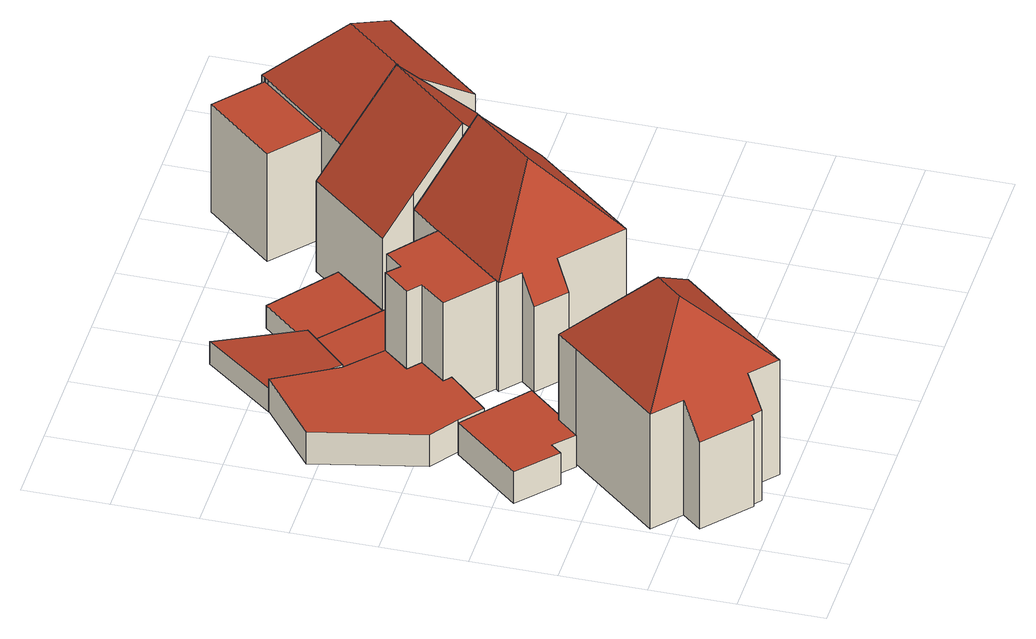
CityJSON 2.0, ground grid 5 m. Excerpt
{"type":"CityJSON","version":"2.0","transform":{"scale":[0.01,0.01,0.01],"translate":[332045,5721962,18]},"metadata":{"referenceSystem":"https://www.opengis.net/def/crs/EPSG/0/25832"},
"CityObjects":{
"building1":{"type":"Building","attributes":{"Geometrietyp2DReferenz":"3000","Gemeindeschluessel":"05170048","function":"31001_1010","roofType":"3200","measuredHeight":11.88},"address":[{"country":"Germany","locality":"Wesel","thoroughfareNumber":"42","thoroughfareName":"Venloer Straße"}],"geometry":[{"type":"Solid","lod":"2","boundaries":[[[[0,1,2,3]],[[4,5,1,0]],[[6,7,5,4]],[[8,9,7,6]],[[10,11,9,8]],[[12,13,11,10]],[[14,15,13,12]],[[16,17,15,14]],[[18,19,17,16]],[[20,21,19,18]],[[22,23,21,20]],[[3,2,23,22]],[[24,22,20,25]],[[20,18,16,25]],[[25,16,14,12,24]],[[12,10,8,6,4,0,3,22,24]],[[1,5,7,9,11,13,15,17,19,21,23,2]]]],"semantics":{"surfaces":[{"type":"WallSurface"},{"type":"RoofSurface"},{"type":"GroundSurface"}],"values":[[0,0,0,0,0,0,0,0,0,0,0,0,1,1,1,1,2]]}}]},
"building2":{"type":"Building","attributes":{"Geometrietyp2DReferenz":"3000","Gemeindeschluessel":"05170048","function":"31001_2463","roofType":"1000","measuredHeight":2.13},"address":[{"country":"Germany","locality":"Wesel","thoroughfareNumber":"42","thoroughfareName":"Venloer Straße"}],"geometry":[{"type":"Solid","lod":"2","boundaries":[[[[26,27,28,29]],[[30,31,27,26]],[[32,33,31,30]],[[34,35,33,32]],[[36,37,35,34]],[[38,39,37,36]],[[40,41,39,38]],[[29,28,41,40]],[[38,36,34,32,30,26,29,40]],[[27,31,33,35,37,39,41,28]]]],"semantics":{"surfaces":[{"type":"WallSurface"},{"type":"RoofSurface"},{"type":"GroundSurface"}],"values":[[0,0,0,0,0,0,0,0,1,2]]}}]},
"building3":{"type":"Building","attributes":{"Geometrietyp2DReferenz":"3000","Gemeindeschluessel":"05170048","function":"51009_1611","roofType":"1000","measuredHeight":2.16},"geometry":[{"type":"Solid","lod":"2","boundaries":[[[[42,43,44,45]],[[46,47,43,42]],[[48,49,47,46]],[[50,51,49,48]],[[52,53,51,50]],[[54,55,53,52]],[[56,57,55,54]],[[58,59,57,56]],[[60,61,59,58]],[[62,63,61,60]],[[45,44,63,62]],[[60,58,56,54,52,50,48,46,42,45,62]],[[43,47,49,51,53,55,57,59,61,63,44]]]],"semantics":{"surfaces":[{"type":"WallSurface"},{"type":"RoofSurface"},{"type":"GroundSurface"}],"values":[[0,0,0,0,0,0,0,0,0,0,0,1,2]]}}]},
"building4":{"type":"Building","attributes":{"Geometrietyp2DReferenz":"3000","Gemeindeschluessel":"05170048","function":"31001_2723","roofType":"2100","measuredHeight":2.38},"address":[{"country":"Germany","locality":"Wesel","thoroughfareNumber":"40","thoroughfareName":"Venloer Straße"}],"geometry":[{"type":"Solid","lod":"2","boundaries":[[[[64,65,66,67]],[[68,69,65,64]],[[70,71,69,68]],[[67,66,71,70]],[[68,64,67,70]],[[65,69,71,66]]]],"semantics":{"surfaces":[{"type":"WallSurface"},{"type":"RoofSurface"},{"type":"GroundSurface"}],"values":[[0,0,0,0,1,2]]}}]},
"building5":{"type":"Building","attributes":{"Geometrietyp2DReferenz":"3000","Gemeindeschluessel":"05170048","function":"31001_2463","roofType":"1000","measuredHeight":1.49},"address":[{"country":"Germany","locality":"Wesel","thoroughfareNumber":"40","thoroughfareName":"Venloer Straße"}],"geometry":[{"type":"Solid","lod":"2","boundaries":[[[[72,73,74,75]],[[76,77,73,72]],[[78,79,77,76]],[[80,81,79,78]],[[82,83,81,80]],[[84,85,83,82]],[[86,87,85,84]],[[75,74,87,86]],[[84,82,80,78,76,72,75,86]],[[73,77,79,81,83,85,87,74]]]],"semantics":{"surfaces":[{"type":"WallSurface"},{"type":"RoofSurface"},{"type":"GroundSurface"}],"values":[[0,0,0,0,0,0,0,0,1,2]]}}]},
"building6":{"type":"Building","attributes":{"Gemeindeschluessel":"05170048","Geometrietyp2DReferenz":"3000","function":"31001_1010"},"address":[{"country":"Germany","locality":"Wesel","thoroughfareNumber":"40","thoroughfareName":"Venloer Straße"}],"children":["building6-1","building6-2"]},
"building6-1":{"type":"BuildingPart","attributes":{"roofType":"5000","measuredHeight":11.96},"parents":["building6"],"geometry":[{"type":"Solid","lod":"2","boundaries":[[[[88,89,90,91]],[[92,93,89,88]],[[94,95,93,92]],[[96,97,95,94]],[[98,99,97,96]],[[100,101,99,98]],[[102,103,101,100]],[[104,105,103,102]],[[106,107,108]],[[109,110,107,106]],[[91,90,110,109]],[[91,109,106,108,104,102,111]],[[102,100,98,96,94,92,111]],[[92,88,91,111]],[[89,93,95,97,99,101,103,105,107,110,90]],[[108,107,105,104]]]],"semantics":{"surfaces":[{"type":"WallSurface"},{"type":"RoofSurface"},{"type":"GroundSurface"},{"type":"ClosureSurface"}],"values":[[0,0,0,0,0,0,0,0,0,0,0,1,1,1,2,3]]}}]},
"building6-2":{"type":"BuildingPart","attributes":{"roofType":"1000","measuredHeight":7.36},"parents":["building6"],"geometry":[{"type":"Solid","lod":"2","boundaries":[[[[112,113,114,115]],[[116,117,113,112]],[[118,119,117,116]],[[120,121,119,118]],[[122,123,121,120]],[[108,107,123,122]],[[115,114,105,104]],[[108,122,120,118,116,112,115,104]],[[113,117,119,121,123,107,105,114]],[[104,105,107,108]]]],"semantics":{"surfaces":[{"type":"WallSurface"},{"type":"RoofSurface"},{"type":"GroundSurface"},{"type":"ClosureSurface"}],"values":[[0,0,0,0,0,0,0,1,2,3]]}}]},
"building7":{"type":"Building","attributes":{"Geometrietyp2DReferenz":"3000","Gemeindeschluessel":"05170048","function":"51009_1610","roofType":"1000","measuredHeight":1.54},"geometry":[{"type":"Solid","lod":"2","boundaries":[[[[72,124,125,126]],[[75,71,124,72]],[[127,128,71,75]],[[126,125,128,127]],[[75,72,126,127]],[[124,71,128,125]]]],"semantics":{"surfaces":[{"type":"WallSurface"},{"type":"RoofSurface"},{"type":"GroundSurface"}],"values":[[0,0,0,0,1,2]]}}]},
"building8":{"type":"Building","attributes":{"Geometrietyp2DReferenz":"3000","Gemeindeschluessel":"05170048","function":"31001_1010","roofType":"3100","measuredHeight":11.74},"address":[{"country":"Germany","locality":"Wesel","thoroughfareNumber":"38","thoroughfareName":"Venloer Straße"}],"geometry":[{"type":"Solid","lod":"2","boundaries":[[[[129,130,131,132]],[[133,134,130,129]],[[135,136,134,133]],[[137,138,136,135]],[[139,140,138,137]],[[141,142,140,139]],[[143,144,142,141]],[[145,146,144,143]],[[147,148,146,145]],[[132,131,148,147]],[[141,139,137,135,133,143]],[[129,132,147,145,143,133]],[[130,134,136,138,140,142,144,146,148,131]]]],"semantics":{"surfaces":[{"type":"WallSurface"},{"type":"RoofSurface"},{"type":"GroundSurface"}],"values":[[0,0,0,0,0,0,0,0,0,0,1,1,2]]}}]},
"building9":{"type":"Building","attributes":{"Gemeindeschluessel":"05170048","Geometrietyp2DReferenz":"3000","function":"31001_1010"},"address":[{"country":"Germany","locality":"Wesel","thoroughfareNumber":"36","thoroughfareName":"Venloer Straße"}],"children":["building9-1","building9-2"]},
"building9-1":{"type":"BuildingPart","attributes":{"roofType":"5000","measuredHeight":10.69},"parents":["building9"],"geometry":[{"type":"MultiSurface","lod":"2","boundaries":[[[149,150,151,152]],[[153,154,150,149]],[[155,156,157,158]],[[159,160,156,155]],[[161,162,160,159]],[[163,164,162,161]],[[165,166,164,163]],[[167,168,166,165]],[[169,170,168,167]],[[171,172,170,169]],[[152,151,172,171]],[[152,171,169,173]],[[169,167,165,163,161,159,173]],[[159,155,158,174,153,149,152,173]],[[150,154,175,157,156,160,162,164,166,168,170,172,151]],[[153,174,176,177]],[[175,154,177,176]],[[174,158,178,176]],[[157,175,176,178]]],"semantics":{"surfaces":[{"type":"WallSurface"},{"type":"RoofSurface"},{"type":"GroundSurface"},{"type":"ClosureSurface"}],"values":[0,0,0,0,0,0,0,0,0,0,0,1,1,1,2,0,3,0,3]}}]},
"building9-2":{"type":"BuildingPart","attributes":{"roofType":"1000","measuredHeight":7.31},"parents":["building9"],"geometry":[{"type":"Solid","lod":"2","boundaries":[[[[179,180,154,177]],[[181,182,180,179]],[[178,157,182,181]],[[178,181,179,177,176]],[[180,182,157,175,154]],[[178,176,175,157]],[[176,177,154,175]]]],"semantics":{"surfaces":[{"type":"WallSurface"},{"type":"RoofSurface"},{"type":"GroundSurface"},{"type":"ClosureSurface"}],"values":[[0,0,0,1,2,3,3]]}}]}
},
"vertices":[
[410,102,637],[410,102,27],[498,205,27],[498,205,805],[358,144,635],[358,144,27],[347,131,613],[347,131,27],[78,362,614],[78,362,27],[177,478,804],[177,478,27],[10,621,804],[10,621,27],[467,1153,804],[467,1153,27],[576,1279,804],[576,1279,27],[596,1262,805],[596,1262,27],[1224,727,804],[1224,727,27],[659,67,804],[659,67,27],[551,596,1215],[684,751,1215],
[294,1194,223],[294,1194,9],[349,1258,9],[349,1258,223],[64,1395,223],[64,1395,9],[411,1798,223],[411,1798,9],[794,1487,223],[794,1487,9],[596,1262,223],[596,1262,9],[576,1279,223],[576,1279,9],[467,1153,223],[467,1153,9],
[709,2521,243],[709,2521,27],[503,2880,27],[503,2880,243],[912,2336,243],[912,2336,27],[780,2183,243],[780,2183,27],[857,2118,243],[857,2118,27],[729,1965,243],[729,1965,27],[773,1928,243],[773,1928,27],[546,1688,243],[546,1688,27],[411,1798,243],[411,1798,27],[245,1913,243],[245,1913,27],[100,2563,243],[100,2563,27],
[503,2880,179],[503,2880,20],[709,2521,20],[709,2521,257],[838,3296,170],[838,3296,20],[961,2782,257],[961,2782,20],
[1337,2463,174],[1337,2463,25],[961,2782,25],[961,2782,174],[1495,2330,174],[1495,2330,25],[1347,2154,174],[1347,2154,25],[1074,2372,174],[1074,2372,25],[986,2269,174],[986,2269,25],[912,2336,174],[912,2336,25],[709,2521,174],[709,2521,25],
[2138,1786,770],[2138,1786,34],[1816,2058,34],[1816,2058,1230],[1618,1176,770],[1618,1176,34],[1271,1472,769],[1271,1472,34],[1197,1386,611],[1197,1386,34],[1025,1533,611],[1025,1533,34],[1099,1620,770],[1099,1620,34],[980,1721,770],[980,1721,34],[995,1738,770],[995,1738,34],[1347,2154,769],[1347,2154,34],[1347,2154,770],[1495,2330,770],[1495,2330,34],[1513,1700,1230],
[857,2118,770],[857,2118,34],[729,1965,34],[729,1965,770],[780,2183,770],[780,2183,34],[912,2336,770],[912,2336,34],[986,2269,770],[986,2269,34],[1074,2372,770],[1074,2372,34],
[1337,2463,20],[1610,2782,20],[1610,2782,174],[1223,3082,174],[1223,3082,20],
[2138,1786,670],[2138,1786,44],[2145,1779,44],[2145,1779,660],[1741,2121,1218],[1741,2121,44],[1495,2330,878],[1495,2330,44],[1337,2463,660],[1337,2463,44],[1747,2942,660],[1747,2942,44],[1900,2813,871],[1900,2813,44],[2151,2600,1218],[2151,2600,44],[2547,2265,670],[2547,2265,44],[2555,2259,660],[2555,2259,44],
[1900,2813,790],[1900,2813,31],[2223,2539,31],[2223,2539,1100],[2053,2994,789],[2053,2994,31],[2401,3399,790],[2401,3399,31],[2401,3400,31],[2401,3400,790],[2421,3423,790],[2421,3423,31],[2539,3322,790],[2539,3322,31],[2611,3408,641],[2611,3408,31],[2784,3260,642],[2784,3260,31],[2713,3176,789],[2713,3176,31],[3067,2874,790],[3067,2874,31],[2547,2265,790],[2547,2265,31],[2593,2972,1100],[2381,3376,790],[2381,3376,31],[2381,3376,763],[2053,2994,763],[2401,3400,763],
[1783,3223,763],[1783,3223,31],[2132,3630,763],[2132,3630,31]
]}
